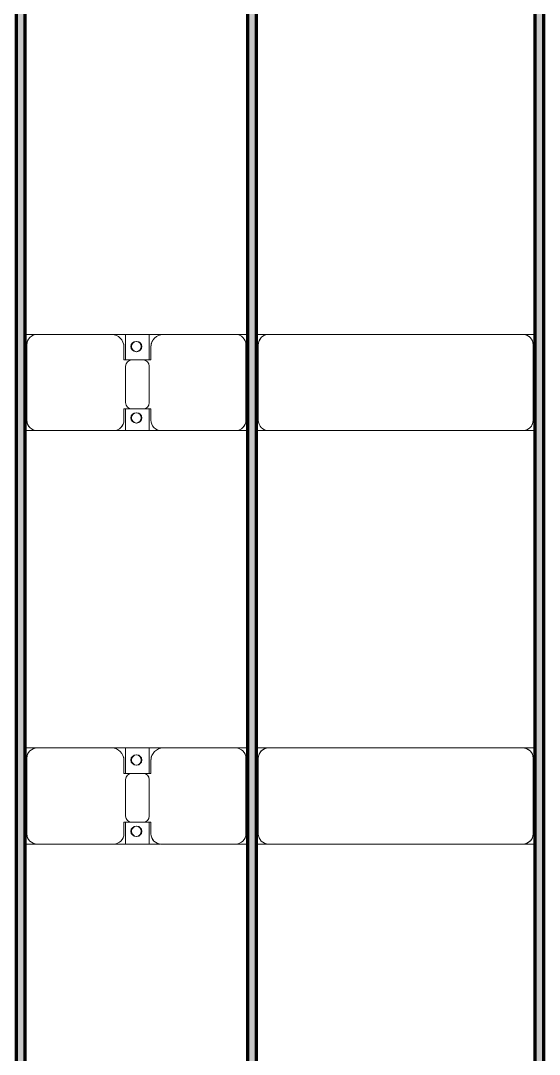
# Model space of a CAD drawing. Header units: millimetres. Extents: x 312848 to 517332, y -142134 to -35114.
# Drawn here: x 394305 to 396815, y -112578 to -107578 of the extents above; entities that cross this region are included whole.
import ezdxf

# ---------------------------------------------------------------- set-up
doc = ezdxf.new("R2010")
doc.units = ezdxf.units.MM
doc.layers.add('A-GENM', color=13, linetype='Continuous', lineweight=9)
doc.layers.add('S-BEAM', color=12, linetype='Continuous', lineweight=9)

# ---------------------------------------------------------------- blocks, each defined once
blk = doc.blocks.new('Dai phao do pin - DẢI PHAO ĐỠ PIN-V1-KHUNG KẾT CẤU BÈ PIN 3')
at = {"layer": 'A-GENM', "color": 7}
for p, q in [((65970, 241.6), (66029.7, 241.6)), ((66389.7, 241.6), (66029.7, 241.6)), ((66389.7, 241.6), (66572.2, 241.6)), ((66457.8, 241.6), (66640.3, 241.6)), ((66457.8, 118.2), (66457.8, 241.6)), ((66572.2, 241.6), (66572.2, 118.2)), ((66990.3, 241.6), (66640.3, 241.6)), ((66990.3, 241.6), (67050, 241.6)), ((67090, 241.6), (67149.7, 241.6)), ((68380.3, 241.6), (67149.7, 241.6)), ((68380.3, 241.6), (68440, 241.6)), ((65979.7, 191.6), (65979.7, -173.4)), ((66449.7, 118.2), (66449.7, 181.6)), ((66580.3, 181.6), (66580.3, 118.2)), ((67040.3, -173.4), (67040.3, 191.6)), ((67099.7, 191.6), (67099.7, -173.4)), ((68430.3, -173.4), (68430.3, 191.6)), ((66542.2, 118.2), (66449.7, 118.2)), ((66580.3, 118.2), (66487.8, 118.2)), ((66457.8, 88.2), (66457.8, -88.2)), ((66572.2, -88.2), (66572.2, 88.2)), ((66449.7, -173.4), (66449.7, -118.2)), ((66449.7, -118.2), (66542.2, -118.2)), ((66457.8, -223.4), (66457.8, -118.2)), ((66487.8, -118.2), (66580.3, -118.2)), ((66572.2, -118.2), (66572.2, -223.4)), ((66580.3, -118.2), (66580.3, -173.4)), ((66029.7, -223.4), (65970, -223.4)), ((66029.7, -223.4), (66399.7, -223.4)), ((66572.2, -223.4), (66399.7, -223.4)), ((66626.5, -223.4), (66457.8, -223.4)), ((66630.3, -223.4), (66990.3, -223.4)), ((67050, -223.4), (66990.3, -223.4)), ((67149.7, -223.4), (67090, -223.4)), ((67149.7, -223.4), (68380.3, -223.4)), ((68440, -223.4), (68380.3, -223.4))]:
    blk.add_line(p, q, dxfattribs=at)
for centre, radius, start, end in [((66029.7, 191.6), 50, 90, 180), ((66029.7, 191.6), 50, 135, 180), ((66389.7, 181.6), 60, 0, 90), ((66389.7, 181.6), 60, 0, 30), ((66508.6, 183.2), 25, 0, 180), ((66511.4, 183.2), 25, 0, 180), ((66640.3, 181.6), 60, 90, 180), ((66640.3, 181.6), 60, 150, 180), ((66990.3, 191.6), 50, 0, 90), ((66990.3, 191.6), 50, 0, 45), ((67149.7, 191.6), 50, 90, 180), ((67149.7, 191.6), 50, 105, 180), ((68380.3, 191.6), 50, 0, 90), ((68380.3, 191.6), 50, 15, 90), ((66508.6, 183.2), 25, 180, 0), ((66511.4, 183.2), 25, 180, 360), ((66487.8, 88.2), 30, 90, 180), ((66542.2, 88.2), 30, 0, 90), ((66487.8, -88.2), 30, 180, 270), ((66542.2, -88.2), 30, 270, 0), ((66508.6, -161.8), 25, 0, 180), ((66511.4, -161.8), 25, 0, 180), ((66029.7, -173.4), 50, 180, 270), ((66029.7, -173.4), 50, 180, 225), ((66399.7, -173.4), 50, 270, 0), ((66399.7, -173.4), 50, 315, 0), ((66508.6, -161.8), 25, 180, 360), ((66511.4, -161.8), 25, 180, 0), ((66630.3, -173.4), 50, 180, 270), ((66630.3, -173.4), 50, 180, 225), ((66990.3, -173.4), 50, 270, 0), ((66990.3, -173.4), 50, 315, 0), ((67149.7, -173.4), 50, 180, 270), ((67149.7, -173.4), 50, 180, 270), ((68380.3, -173.4), 50, 270, 0), ((68380.3, -173.4), 50, 285, 0)]:
    blk.add_arc(centre, radius, start, end, dxfattribs=at)
blk = doc.blocks.new('Dai phao do pin - DẢI PHAO ĐỠ PIN-67477-KHUNG KẾT CẤU BÈ PIN 3')
at = {"layer": 'A-GENM', "color": 7}
for p, q in [((65970, 241.6), (66029.7, 241.6)), ((66389.7, 241.6), (66029.7, 241.6)), ((66389.7, 241.6), (66572.2, 241.6)), ((66457.8, 241.6), (66640.3, 241.6)), ((66457.8, 118.2), (66457.8, 241.6)), ((66572.2, 241.6), (66572.2, 118.2)), ((66990.3, 241.6), (66640.3, 241.6)), ((66990.3, 241.6), (67050, 241.6)), ((67090, 241.6), (67149.7, 241.6)), ((68380.3, 241.6), (67149.7, 241.6)), ((68380.3, 241.6), (68440, 241.6)), ((65979.7, 191.6), (65979.7, -173.4)), ((66449.7, 118.2), (66449.7, 181.6)), ((66580.3, 181.6), (66580.3, 118.2)), ((67040.3, -173.4), (67040.3, 191.6)), ((67099.7, 191.6), (67099.7, -173.4)), ((68430.3, -173.4), (68430.3, 191.6)), ((66542.2, 118.2), (66449.7, 118.2)), ((66580.3, 118.2), (66487.8, 118.2)), ((66457.8, 88.2), (66457.8, -88.2)), ((66572.2, -88.2), (66572.2, 88.2)), ((66449.7, -173.4), (66449.7, -118.2)), ((66449.7, -118.2), (66542.2, -118.2)), ((66457.8, -223.4), (66457.8, -118.2)), ((66487.8, -118.2), (66580.3, -118.2)), ((66572.2, -118.2), (66572.2, -223.4)), ((66580.3, -118.2), (66580.3, -173.4)), ((66029.7, -223.4), (65970, -223.4)), ((66029.7, -223.4), (66399.7, -223.4)), ((66572.2, -223.4), (66399.7, -223.4)), ((66626.5, -223.4), (66457.8, -223.4)), ((66630.3, -223.4), (66990.3, -223.4)), ((67050, -223.4), (66990.3, -223.4)), ((67149.7, -223.4), (67090, -223.4)), ((67149.7, -223.4), (68380.3, -223.4)), ((68440, -223.4), (68380.3, -223.4))]:
    blk.add_line(p, q, dxfattribs=at)
for centre, radius, start, end in [((66029.7, 191.6), 50, 90, 180), ((66029.7, 191.6), 50, 135, 180), ((66389.7, 181.6), 60, 0, 90), ((66389.7, 181.6), 60, 0, 30), ((66508.6, 183.2), 25, 0, 180), ((66511.4, 183.2), 25, 0, 180), ((66640.3, 181.6), 60, 90, 180), ((66640.3, 181.6), 60, 150, 180), ((66990.3, 191.6), 50, 0, 90), ((66990.3, 191.6), 50, 0, 45), ((67149.7, 191.6), 50, 90, 180), ((67149.7, 191.6), 50, 105, 180), ((68380.3, 191.6), 50, 0, 90), ((68380.3, 191.6), 50, 15, 90), ((66508.6, 183.2), 25, 180, 0), ((66511.4, 183.2), 25, 180, 360), ((66487.8, 88.2), 30, 90, 180), ((66542.2, 88.2), 30, 0, 90), ((66487.8, -88.2), 30, 180, 270), ((66542.2, -88.2), 30, 270, 0), ((66508.6, -161.8), 25, 0, 180), ((66511.4, -161.8), 25, 0, 180), ((66029.7, -173.4), 50, 180, 270), ((66029.7, -173.4), 50, 180, 225), ((66399.7, -173.4), 50, 270, 0), ((66399.7, -173.4), 50, 315, 0), ((66508.6, -161.8), 25, 180, 360), ((66511.4, -161.8), 25, 180, 0), ((66630.3, -173.4), 50, 180, 270), ((66630.3, -173.4), 50, 180, 225), ((66990.3, -173.4), 50, 270, 0), ((66990.3, -173.4), 50, 315, 0), ((67149.7, -173.4), 50, 180, 270), ((67149.7, -173.4), 50, 180, 270), ((68380.3, -173.4), 50, 270, 0), ((68380.3, -173.4), 50, 285, 0)]:
    blk.add_arc(centre, radius, start, end, dxfattribs=at)
blk = doc.blocks.new('Dầm C52 - Dầm C52-V13-KHUNG KẾT CẤU BÈ PIN 3')
at = {"layer": 'S-BEAM', "lineweight": 140}
blk.add_hatch(color=1, dxfattribs=at).paths.add_polyline_path([(-45616.3, 20), (-45616.3, -20), (45616.3, -20), (45616.3, 20), (-45569, 20)])
at = {"layer": 'S-BEAM', "color": 1, "lineweight": 140}
for p, q in [((-45616.3, 20), (45616.3, 20)), ((45616.3, -20), (-45616.3, -20))]:
    blk.add_line(p, q, dxfattribs=at)
blk = doc.blocks.new('be pin 3_rvt-1-KHUNG KẾT CẤU BÈ PIN 3')
at = {"layer": 'A-GENM', "color": 4, "lineweight": 25}
for name, p in [('Dai phao do pin - DẢI PHAO ĐỠ PIN-67477-KHUNG KẾT CẤU BÈ PIN 3', (328354.7, -109337.3)), ('Dai phao do pin - DẢI PHAO ĐỠ PIN-V1-KHUNG KẾT CẤU BÈ PIN 3', (328354.7, -111337.3))]:
    blk.add_blockref(name, p, dxfattribs=at)
at = {"layer": 'S-BEAM', "color": 4, "lineweight": 25, "rotation": 89.99999999999962}
for p in [(394304.7, -88363.7), (395424.7, -88363.7), (396814.7, -88363.7)]:
    blk.add_blockref('Dầm C52 - Dầm C52-V13-KHUNG KẾT CẤU BÈ PIN 3', p, dxfattribs=at)

msp = doc.modelspace()

# ---------------------------------------------------------------- block references
at = {"lineweight": 5}
msp.add_blockref('be pin 3_rvt-1-KHUNG KẾT CẤU BÈ PIN 3', (0, 0), dxfattribs=at)

doc.saveas('drawing.dxf')
